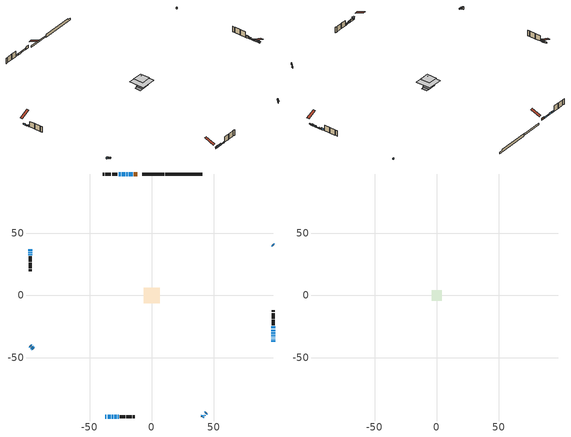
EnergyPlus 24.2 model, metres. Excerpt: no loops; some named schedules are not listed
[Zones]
conditioned space
 floor outside (Floor1 construction): -0.68,-0.68 -0.68,0.68 0.68,0.68 0.68,-0.68 z1.25
 floor adiabatic (Floor3 construction): -3.06,-3.06 -3.06,3.06 3.06,3.06 3.06,-3.06 z1.25
 floor adiabatic (AdiabaticFloorConstruction): -6.39,-6.39 -6.39,6.39 6.39,6.39 6.39,-6.39 z3.69
 floor foundation (Slab1 construction): -4.97,-2.47 -4.97,2.47 4.97,2.47 4.97,-2.47 z-1.34
 floor foundation (Slab2 construction): -3.06,-3.06 -3.06,3.06 3.06,3.06 3.06,-3.06 z-0.58
 wall outside (AdiabaticWallConstruction 1): -11.85,97.97 -14.5,97.97 z1.25:3.28
 wall outside (AdiabaticWallConstruction): -37.48,-97.97 -36.57,-97.97 / -15.42,97.97 -18.47,97.97 / -97.97,37.48 -97.97,35.65 / -19.4,97.97 -20.37,97.97 / -21.3,97.97 -24.04,97.97 / -32.22,-97.97 -31,-97.97 / 41.77,-96.77 41.99,-96.56 / -96.77,-41.77 -96.56,-41.99 / 97.97,-33.8 97.97,-33.18 / 97.97,-32.26 97.97,-31.8 / -27.31,-97.97 -26.74,-97.97 / -95.9,-42.65 -95.7,-42.85 / 42.65,-95.9 42.85,-95.7 / -97.97,33.19 -97.97,32.57 / -24.97,97.97 -26.8,97.97 z1.25:2.47; -35.64,-97.97 -33.15,-97.97 / 97.97,-26.57 97.97,-24.74 z1.25:2.77; -97.97,-40.58 -97.43,-41.12 / 40.58,-97.97 41.12,-97.43 / 97.97,-35.34 97.97,-34.72 z1.25:2.78; 97.97,-37.48 97.97,-36.26 / 97.97,-28.72 97.97,-27.5 / 97.97,40.58 97.54,41.01 / 43.51,-95.04 43.94,-94.61 z1.25:2.17; -30.07,-97.97 -28.24,-97.97 z1.25:2.01; -97.97,34.73 -97.97,34.11 z1.25:1.86; 97.97,-30.87 97.97,-29.65 z1.25:1.71
 wall outside (Wall1 construction): -27.73,97.97 -31.98,97.97 / -25.81,-97.97 -21.56,-97.97 / -97.97,31.65 -97.97,27.4 / 97.97,-23.82 97.97,-19.56 z1.25:6.13
 wall outside (Wall2 construction): -32.91,97.97 -37.33,97.97 / -20.63,-97.97 -16.21,-97.97 / -97.97,26.47 -97.97,22.04 / 97.97,-18.64 97.97,-14.21 z1.25:6.13
 wall outside (Wall3 construction): -38.26,97.97 -39.65,97.97 / -15.28,-97.97 -13.89,-97.97 / -97.97,21.11 -97.97,19.72 / 97.97,-13.28 97.97,-11.89 z1.25:6.13
 wall foundation (FoundationWall1 construction): 10.84,97.97,-1.34 10.84,97.97,1.25 37.61,97.97,1.25 37.61,97.97,0.09 40.58,97.97,0.09 40.58,97.97,-1.34
 wall foundation (FoundationWall2 construction): 9.91,97.97 -7.82,97.97 z-0.58:0.61
 window (WindowConstruction 20): -37.48,-97.97 -36.57,-97.97 z1.25:2.47
 window (WindowConstruction 7): -15.42,97.97 -18.47,97.97 z1.25:2.47
 window (WindowConstruction 8): -35.64,-97.97 -33.15,-97.97 z1.25:2.77
 window (WindowConstruction 9): -97.97,-40.58 -97.43,-41.12 z1.25:2.77
 window (WindowConstruction 10): 40.58,-97.97 41.12,-97.43 z1.25:2.77
 window (WindowConstruction 11): -97.97,37.48 -97.97,35.65 z1.25:2.47
 window (WindowConstruction 12): 97.97,-37.48 97.97,-36.26 z1.25:2.16
 window (WindowConstruction 13): -19.4,97.97 -20.37,97.97 z1.25:2.47
 window (WindowConstruction): 97.97,-35.33 97.97,-34.72 z1.25:2.77
 window (WindowConstruction 14): -21.3,97.97 -24.04,97.97 z1.25:2.47
 window (WindowConstruction 15): -32.22,-97.97 -31,-97.97 z1.25:2.47
 window (WindowConstruction 16): 41.78,-96.77 41.99,-96.56 z1.25:2.47
 window (WindowConstruction 17): -96.77,-41.78 -96.56,-41.99 z1.25:2.47
 window (WindowConstruction 18): -30.07,-97.97 -28.24,-97.97 z1.25:2.01
 window (WindowConstruction 19): -97.97,34.72 -97.97,34.11 z1.25:1.86
 window (WindowConstruction 21): 97.97,-33.8 97.97,-33.19 z1.25:2.47
 window (WindowConstruction 22): 97.97,-32.26 97.97,-31.8 z1.25:2.47
 window (WindowConstruction 23): -27.31,-97.97 -26.74,-97.97 z1.25:2.47
 window (WindowConstruction 1): 97.97,-30.87 97.97,-29.65 z1.25:1.71
 window (WindowConstruction 24): -95.9,-42.65 -95.7,-42.85 z1.25:2.47
 window (WindowConstruction 25): 42.65,-95.9 42.85,-95.7 z1.25:2.47
 window (WindowConstruction 26): -97.97,33.19 -97.97,32.58 z1.25:2.47
 window (WindowConstruction 2): 97.97,-28.72 97.97,-27.5 z1.25:2.16
 window (WindowConstruction 3): 97.97,40.58 97.54,41.01 z1.25:2.16
 window (WindowConstruction 4): 43.51,-95.04 43.94,-94.61 z1.25:2.16
 window (WindowConstruction 5): 97.97,-26.57 97.97,-24.75 z1.25:2.77
 window (WindowConstruction 6): -24.97,97.97 -26.8,97.97 z1.25:2.47
 door (Door): -11.85,97.97 -14.5,97.97 z1.25:3.28
 ceiling adiabatic (AdiabaticFloorConstruction): 6.39,-6.39 6.39,6.39 -6.39,6.39 -6.39,-6.39 z3.69
 roof outside (Roof1 construction): -2.49,2.49 -2.49,-2.49 2.49,-2.49 2.49,2.49 z6.13
attic - vented
 floor to conditioned space (Floor2 construction Reversed): -4.17,-4.17 -4.17,4.17 4.17,4.17 4.17,-4.17 z6.13
 roof outside (Roof2 construction): -10.92,97.97,6.13 -10.92,89.96,9.46 -8.75,89.96,9.46 -8.75,97.97,6.13; -38.41,-97.97,6.13 -38.41,-89.96,9.46 -40.58,-89.96,9.46 -40.58,-97.97,6.13; -97.97,38.41,6.13 -89.96,38.41,9.46 -89.96,40.58,9.46 -97.97,40.58,6.13; 97.97,-38.41,6.13 89.96,-38.41,9.46 89.96,-40.58,9.46 97.97,-40.58,6.13
shading: -35.96,-97.97 -38.09,-97.97 -38.09,-99.19 -35.96,-99.19 z3.08; -33.05,-97.97 -35.74,-97.97 -35.74,-98.58 -33.05,-98.58 z2.87; -97.36,-41.19 -98.04,-40.51 -98.47,-40.94 -97.79,-41.62 z2.87; 41.19,-97.36 40.51,-98.04 40.94,-98.47 41.62,-97.79 z2.87; 97.97,-36.06 97.97,-37.68 98.58,-37.68 98.58,-36.06 z2.37; 97.97,-34.62 97.97,-35.43 98.58,-35.43 98.58,-34.62 z2.87; -30.9,-97.97 -32.32,-97.97 -32.32,-98.58 -30.9,-98.58 z2.57; 42.06,-96.49 41.7,-96.84 42.14,-97.28 42.49,-96.92 z2.57; -96.49,-42.06 -96.84,-41.7 -97.28,-42.14 -96.92,-42.49 z2.57; -28.14,-97.97 -30.17,-97.97 -30.17,-98.58 -28.14,-98.58 z2.11; -97.97,34.01 -97.97,34.82 -98.58,34.82 -98.58,34.01 z1.96; 97.97,-29.55 97.97,-30.97 98.58,-30.97 98.58,-29.55 z1.81; 97.97,-27.4 97.97,-28.82 98.58,-28.82 98.58,-27.4 z2.26; 97.47,41.08 98.04,40.51 98.47,40.94 97.9,41.51 z2.26; 44.01,-94.54 43.44,-95.11 43.87,-95.54 44.44,-94.97 z2.26; 97.97,-24.64 97.97,-26.67 98.58,-26.67 98.58,-24.64 z2.87
[Building]
Building 1: Terrain=Suburbs
[Site:Location]
Vancouver Intl AP_BC: Latitude {deg}=49.19; Longitude {deg}=-123.18; Time Zone {hr}=-8; Elevation {m}=4; Keep Site Location Information=Yes
[Site:GroundTemperature:Shallow]
8.06451, 6.96315, 6.87495, 7.3976, 9.49575, 11.5841, 13.3946, 14.5416, 14.639, 13.7062, 11.9418, 9.91751
[Site:WaterMainsTemperature]
Calculation Method=Schedule; Temperature Schedule=mains temperature schedule
[Material] Roughness=Rough; Thermal Absorptance=0.9
Name | Thickness {m} | Conductivity {W/m-K} | Density {kg/m3} | Specific Heat {J/kg-K} | Solar Absorptance | Visible Absorptance
asphalt or fiberglass shingles | 0.00635 | 0.162714 | 1121.4 | 1465.45 | 0.4 | 0.4
ceiling loosefill ins | 0.169333 | 0.0480833 | 16.02 | 1046.75 | 0.7 | 0.7
ceiling stud and cavity | 0.1397 | 0.566682 | 65.682 | 1177.47 | 0.7 | 0.7
concrete 4.0 in. | 0.1016 | 1.803125 | 2242.8 | 837.4 | 0.7 | 0.7
concrete 8.0 in. | 0.2032 | 1.803125 | 2242.8 | 837.4 | 0.7 | 0.7
door material | 0.04445 | 0.0639163 | 512.64 | 1214.23 | 0.7 | 0.7
exterior vertical ins | 0.0460229 | 0.029427 | 32.04 | 1214.23 | 0.7 | 0.7
exterior vertical ins 1 | 0.0802632 | 0.029427 | 32.04 | 1214.23 | 0.7 | 0.7
floor covering | 0.0127 | 0.0433444 | 54.468 | 1339.84 | 0.6 | 0.6
floor covering 1 | 0.0127 | 9.015625 | 54.468 | 1339.84 | 0.6 | 0.6
floor rigid ins; roof rigid ins | 0.103632 | 0.029427 | 32.04 | 1214.23 | 0.7 | 0.7
floor rigid ins 1; wall rigid ins 1 | 0.512978 | 0.029427 | 32.04 | 1214.23 | 0.7 | 0.7
floor stud and cavity | 0.1397 | 0.171282 | 92.3553 | 1139.71 | 0.7 | 0.7
floor stud and cavity 1 | 0.0889 | 0.307476 | 50.32683 | 1063.81 | 0.7 | 0.7
floor stud and cavity 2 | 0.1397 | 1.75129 | 37.0049 | 1207.88 | 0.7 | 0.7
furniture material conditioned space 1 | 0.1524 | 0.115458 | 640.8 | 1214.23 | 0.6 | 0.6
gypsum board | 0.0127 | 0.160291 | 801 | 837.4 | 0.6 | 0.6
gypsum board 1 | 0.0127 | 0.160291 | 801 | 837.4 | 0.7 | 0.7
osb sheathing 0.5 in. | 0.0127 | 0.115458 | 512.64 | 1214.23 | 0.7 | 0.7
osb sheathing 0.75 in. | 0.01905 | 0.115458 | 512.64 | 1214.23 | 0.7 | 0.7
roof stud and cavity | 0.2032 | 0.432311 | 78.34581 | 1123.46 | 0.7 | 0.7
wall rigid ins | 0.051816 | 0.029427 | 32.04 | 1214.23 | 0.7 | 0.7
wall stud and cavity | 0.1397 | 0.0904657 | 139.0536 | 1170.24 | 0.7 | 0.7
wall stud and cavity 1 | 0.1397 | 0.0903627 | 139.0536 | 1170.24 | 0.7 | 0.7
wall stud and cavity 2 | 0.1397 | 0.319716 | 139.0536 | 1170.24 | 0.7 | 0.7
wall stud and cavity 3 | 0.0889 | 0.380278 | 52.3479 | 1209.89 | 0.7 | 0.7
wall stud and cavity 4 | 0.0889 | 0.391764 | 83.0341 | 1211.67 | 0.7 | 0.7
wood siding | 0.0254 | 0.102417 | 544.68 | 1172.36 | 0.4 | 0.4
wood siding 1; wood siding 2 | 0.0254 | 0.102417 | 544.68 | 1172.36 | 0.7 | 0.7
[WindowMaterial:SimpleGlazingSystem]
Name | U-Factor {W/m2-K} | Solar Heat Gain Coefficient
WindowMaterial | 1.351364 | 0.35
WindowMaterial 1 | 4.35673 | 0.64
WindowMaterial 10 | 4.18071 | 0.66
WindowMaterial 11 | 3.389766 | 0.72
WindowMaterial 12 | 3.667988 | 0.7
WindowMaterial 13 | 4.90693 | 0.6
WindowMaterial 14 | 3.78495 | 0.69
WindowMaterial 15 | 4.460069 | 0.64
WindowMaterial 16 | 2.93609 | 0.65
WindowMaterial 17 | 4.284051 | 0.65
WindowMaterial 18 | 4.57022 | 0.63
WindowMaterial 2 | 3.80653 | 0.69
WindowMaterial 3 | 4.20853 | 0.66
WindowMaterial 4 | 3.7259 | 0.69
WindowMaterial 5 | 3.53115 | 0.71
WindowMaterial 6 | 3.361376 | 0.72
WindowMaterial 7 | 3.372732 | 0.72
WindowMaterial 8 | 3.83719 | 0.68
WindowMaterial 9 | 4.08135 | 0.67
[Construction]
AdiabaticFloorConstruction: floor stud and cavity 2, floor rigid ins 1, osb sheathing 0.75 in., floor covering
AdiabaticWallConstruction: wood siding 1, wall rigid ins 1, wall stud and cavity 3, gypsum board
AdiabaticWallConstruction 1: wood siding 2, wall rigid ins 1, wall stud and cavity 3, gypsum board
Door: door material
Floor1 construction: floor stud and cavity, floor rigid ins, osb sheathing 0.75 in., floor covering
Floor2 construction Reversed: gypsum board, ceiling stud and cavity, ceiling loosefill ins
Floor3 construction: floor stud and cavity 1, floor covering 1
FoundationWall1 construction; FoundationWall2 construction: concrete 8.0 in., gypsum board 1
furniture construction conditioned space 1: furniture material conditioned space 1
PartitionWallConstruction: gypsum board, wall stud and cavity 4, gypsum board
Roof1 construction: asphalt or fiberglass shingles, roof rigid ins, osb sheathing 0.75 in., roof stud and cavity, gypsum board
Roof2 construction: asphalt or fiberglass shingles
Slab1 construction; Slab2 construction: concrete 4.0 in.
Wall1 construction: wood siding, osb sheathing 0.5 in., wall stud and cavity, gypsum board
Wall2 construction: wood siding, osb sheathing 0.5 in., wall stud and cavity 1, gypsum board
Wall3 construction: wood siding, wall rigid ins, osb sheathing 0.5 in., wall stud and cavity 2, gypsum board
WindowConstruction: WindowMaterial
WindowConstruction 1; WindowConstruction 22: WindowMaterial 1
WindowConstruction 10; WindowConstruction 9: WindowMaterial 8
WindowConstruction 11; WindowConstruction 21; WindowConstruction 26: WindowMaterial 9
WindowConstruction 12; WindowConstruction 3; WindowConstruction 4: WindowMaterial 3
WindowConstruction 13: WindowMaterial 10
WindowConstruction 14: WindowMaterial 11
WindowConstruction 15: WindowMaterial 12
WindowConstruction 16; WindowConstruction 17: WindowMaterial 13
WindowConstruction 18: WindowMaterial 14
WindowConstruction 19: WindowMaterial 15
WindowConstruction 2: WindowMaterial 2
WindowConstruction 20: WindowMaterial 16
WindowConstruction 23: WindowMaterial 17
WindowConstruction 24; WindowConstruction 25: WindowMaterial 18
WindowConstruction 5: WindowMaterial 4
WindowConstruction 6: WindowMaterial 5
WindowConstruction 7: WindowMaterial 6
WindowConstruction 8: WindowMaterial 7
[Zone] Multiplier=1; Part of Total Floor Area=Yes
Name | Volume {m3}
attic - vented | 37.1329
conditioned space | 648.2
[Space]
Name | Zone | Volume {m3}
attic - vented 1 | attic - vented | 37.1329
conditioned space 1 | conditioned space | 648.2
[ZoneInfiltration:EffectiveLeakageArea]
infil attic - vented 1: Zone or Space=attic - vented 1; Schedule=Always On Discrete; Effective Air Leakage Area {cm2}=2875.45; Stack Coefficient=0.000232056; Wind Coefficient=1.02924e-05
[ZoneMixing]
whole house fan mix: Zone or Space=attic - vented; Schedule=Always On Continuous; Design Flow Rate Calculation Method=Flow/Zone; Design Flow Rate {m3/s}=0; Source Zone or Space=conditioned space
[SurfaceProperty:ExposedFoundationPerimeter] Exposed Perimeter Calculation Method=TotalExposedPerimeter
Name | Total Exposed Perimeter {m}
Slab1 | 29.742
Slab2 | 17.73
[InternalMass] Zone or ZoneList=conditioned space; Space or SpaceList=conditioned space 1
Name | Construction | Surface Area {m2}
furniture mass conditioned space 1 | furniture construction conditioned space 1 | 115.564
partition wall mass | PartitionWallConstruction | 251.56
[Lights]
interior lighting: Zone or ZoneList or Space or SpaceList=conditioned space 1; Schedule=interior lighting schedule; Design Level Calculation Method=LightingLevel; Lighting Level {W}=343.2; Return Air Fraction=0; Fraction Radiant=0.6; Fraction Visible=0.2; Fraction Replaceable=1
[People]
occupants: Zone or ZoneList or Space or SpaceList=conditioned space 1; Number of People Schedule=occupants schedule; Number of People Calculation Method=People; Number of People=3; Fraction Radiant=0.314171; Sensible Heat Fraction=0.56303; Activity Level Schedule=occupants activity schedule; Carbon Dioxide Generation Rate {m3/s-W}=0; Enable ASHRAE 55 Comfort Warnings=No; Mean Radiant Temperature Calculation Type=EnclosureAveraged
[ElectricEquipment] Zone or ZoneList or Space or SpaceList=conditioned space 1; Design Level Calculation Method=EquipmentLevel
Name | Schedule | Design Level {W} | Fraction Latent | Fraction Radiant | Fraction Lost
clothes dryer | clothes dryer schedule | 140.772 | 0.015 | 0.081 | 0.85
clothes washer | clothes washer schedule | 32.1985 | 0.03 | 0.162 | 0.7
cooking range | cooking range schedule | 215.147 | 0.08 | 0.432 | 0.2
dishwasher | dishwasher schedule | 66.8632 | 0.3 | 0.18 | 0.4
fridge | fridge schedule | 72.9452 | 0 | 0.6 | 0
mech vent bath fan 0 | mech vent bath fan 0 schedule | 25.1 | 0 | 0 | 1
mech vent bath fan 1 | mech vent bath fan 1 schedule | 25.1 | 0 | 0 | 1
mech vent house fan | mech vent house fan schedule | 0 | 0 | 0 | 1
mech vent house fan cfis | mech vent house fan cfis schedule | 0 | 0 | 0 | 0
mech vent range fan 0 | mech vent range fan 0 schedule | 57 | 0 | 0 | 1
misc plug loads | misc plug loads schedule | 494.7 | 0.045 | 0.513 | 0.1
whole house fan | Always On Discrete | 0 | 0 | 0 | 1
[OtherEquipment] Zone or ZoneList or Space or SpaceList=conditioned space 1; Design Level Calculation Method=EquipmentLevel
Name | Fuel Type | Schedule | Design Level {W} | Fraction Latent | Fraction Radiant | Fraction Lost
clothes dryer 1 | Electricity | clothes dryer schedule | 0 | 0.015 | 0.081 | 0.85
cooking range 1 | Electricity | cooking range schedule | 0 | 0.08 | 0.432 | 0.2
general water use latent | None | general water use schedule | 62.594 | 1 | 0 | 0
general water use sensible | None | general water use schedule | -61.6891 | 0 | 0.6 | 0
mech vent house fan latent load | None | Always On Discrete | 0 | 1 | 0 | 0
mech vent house fan sensible load | None | Always On Discrete | 0 | 0 | 0 | 0
water heater energy adjustment1 | NaturalGas | Always On Discrete | 0.01 | 0 | 0 | 1
[ZoneInfiltration:DesignFlowRate] Zone or ZoneList or Space or SpaceList=conditioned space 1; Schedule=Always On Discrete; Design Flow Rate Calculation Method=Flow/Zone; Design Flow Rate {m3/s}=0
infil flow; natural vent flow; whole house fan flow
[Foundation:Kiva] Initial Indoor Air Temperature {C}=18; Wall Depth Below Slab {m}=0.2032; Custom Block X Position 1 {m}=0.2159; Custom Block Z Position 1 {m}=0
Name | Wall Height Above Grade {m} | Custom Block Material Name 1 | Custom Block Depth 1 {m}
Foundation Kiva 1 | 1.25002 | exterior vertical ins | 2.59001
Foundation Kiva 2 | 0.609996 | exterior vertical ins 1 | 1.19
[Foundation:Kiva:Settings]
Soil Conductivity {W/m-K}=0.849921; Soil Density {kg/m3}=1842.3; Soil Specific Heat {J/kg-K}=418.7; Ground Solar Absorptivity=0.9; Ground Thermal Absorptivity=0.9; Ground Surface Roughness {m}=0.03; Far-Field Width {m}=40; Deep-Ground Boundary Condition=ZeroFlux; Deep-Ground Depth {m}=40; Minimum Cell Dimension {m}=0.2; Maximum Cell Growth Coefficient=3; Simulation Timestep=Timestep
[Exterior:Lights]
exterior lighting: Schedule=exterior lighting schedule; Design Level {W}=75.6
[Schedule:Constant]
Name | Hourly Value
Always On Continuous; mech vent house fan schedule; mech vent house fan cfis schedule; Always On Discrete | 1
occupants activity schedule | 117.228
fridge schedule | 0
[Schedule:Week:Daily]
interior lighting schedule Week Rule - Jan1-Jan27: interior lighting schedule day, interior lighting schedule day, interior lighting schedule day, interior lighting schedule day, interior lighting schedule day, interior lighting schedule day, interior lighting schedule day, interior lighting schedule default day, interior lighting schedule default day, interior lighting schedule default day, interior lighting schedule default day, interior lighting schedule default day
interior lighting schedule Week Rule - Jan28-Feb3: interior lighting schedule day, interior lighting schedule day, interior lighting schedule day, interior lighting schedule day, interior lighting schedule day 1, interior lighting schedule day 1, interior lighting schedule day 1, interior lighting schedule default day, interior lighting schedule default day, interior lighting schedule default day, interior lighting schedule default day, interior lighting schedule default day
interior lighting schedule Week Rule - Feb4-Feb24: interior lighting schedule day 1, interior lighting schedule day 1, interior lighting schedule day 1, interior lighting schedule day 1, interior lighting schedule day 1, interior lighting schedule day 1, interior lighting schedule day 1, interior lighting schedule default day, interior lighting schedule default day, interior lighting schedule default day, interior lighting schedule default day, interior lighting schedule default day
interior lighting schedule Week Rule - Feb25-Mar3: interior lighting schedule day 1, interior lighting schedule day 1, interior lighting schedule day 1, interior lighting schedule day 1, interior lighting schedule day 2, interior lighting schedule day 2, interior lighting schedule day 2, interior lighting schedule default day, interior lighting schedule default day, interior lighting schedule default day, interior lighting schedule default day, interior lighting schedule default day
interior lighting schedule Week Rule - Mar4-Mar31: interior lighting schedule day 2, interior lighting schedule day 2, interior lighting schedule day 2, interior lighting schedule day 2, interior lighting schedule day 2, interior lighting schedule day 2, interior lighting schedule day 2, interior lighting schedule default day, interior lighting schedule default day, interior lighting schedule default day, interior lighting schedule default day, interior lighting schedule default day
interior lighting schedule Week Rule - Apr1-Apr28: interior lighting schedule day 3, interior lighting schedule day 3, interior lighting schedule day 3, interior lighting schedule day 3, interior lighting schedule day 3, interior lighting schedule day 3, interior lighting schedule day 3, interior lighting schedule default day, interior lighting schedule default day, interior lighting schedule default day, interior lighting schedule default day, interior lighting schedule default day
interior lighting schedule Week Rule - Apr29-May5: interior lighting schedule day 3, interior lighting schedule day 3, interior lighting schedule day 4, interior lighting schedule day 4, interior lighting schedule day 4, interior lighting schedule day 4, interior lighting schedule day 4, interior lighting schedule default day, interior lighting schedule default day, interior lighting schedule default day, interior lighting schedule default day, interior lighting schedule default day
interior lighting schedule Week Rule - May6-May26: interior lighting schedule day 4, interior lighting schedule day 4, interior lighting schedule day 4, interior lighting schedule day 4, interior lighting schedule day 4, interior lighting schedule day 4, interior lighting schedule day 4, interior lighting schedule default day, interior lighting schedule default day, interior lighting schedule default day, interior lighting schedule default day, interior lighting schedule default day
interior lighting schedule Week Rule - May27-Jun2: interior lighting schedule day 4, interior lighting schedule day 4, interior lighting schedule day 4, interior lighting schedule day 4, interior lighting schedule day 4, interior lighting schedule day 5, interior lighting schedule day 5, interior lighting schedule default day, interior lighting schedule default day, interior lighting schedule default day, interior lighting schedule default day, interior lighting schedule default day
interior lighting schedule Week Rule - Jun3-Jun30: interior lighting schedule day 5, interior lighting schedule day 5, interior lighting schedule day 5, interior lighting schedule day 5, interior lighting schedule day 5, interior lighting schedule day 5, interior lighting schedule day 5, interior lighting schedule default day, interior lighting schedule default day, interior lighting schedule default day, interior lighting schedule default day, interior lighting schedule default day
interior lighting schedule Week Rule - Jul1-Jul28: interior lighting schedule day 6, interior lighting schedule day 6, interior lighting schedule day 6, interior lighting schedule day 6, interior lighting schedule day 6, interior lighting schedule day 6, interior lighting schedule day 6, interior lighting schedule default day, interior lighting schedule default day, interior lighting schedule default day, interior lighting schedule default day, interior lighting schedule default day
interior lighting schedule Week Rule - Jul29-Aug4: interior lighting schedule day 6, interior lighting schedule day 6, interior lighting schedule day 6, interior lighting schedule day 7, interior lighting schedule day 7, interior lighting schedule day 7, interior lighting schedule day 7, interior lighting schedule default day, interior lighting schedule default day, interior lighting schedule default day, interior lighting schedule default day, interior lighting schedule default day
interior lighting schedule Week Rule - Aug5-Aug25: interior lighting schedule day 7, interior lighting schedule day 7, interior lighting schedule day 7, interior lighting schedule day 7, interior lighting schedule day 7, interior lighting schedule day 7, interior lighting schedule day 7, interior lighting schedule default day, interior lighting schedule default day, interior lighting schedule default day, interior lighting schedule default day, interior lighting schedule default day
interior lighting schedule Week Rule - Aug26-Sep1: interior lighting schedule day 7, interior lighting schedule day 7, interior lighting schedule day 7, interior lighting schedule day 7, interior lighting schedule day 7, interior lighting schedule day 7, interior lighting schedule day 8, interior lighting schedule default day, interior lighting schedule default day, interior lighting schedule default day, interior lighting schedule default day, interior lighting schedule default day
interior lighting schedule Week Rule - Sep2-Sep29: interior lighting schedule day 8, interior lighting schedule day 8, interior lighting schedule day 8, interior lighting schedule day 8, interior lighting schedule day 8, interior lighting schedule day 8, interior lighting schedule day 8, interior lighting schedule default day, interior lighting schedule default day, interior lighting schedule default day, interior lighting schedule default day, interior lighting schedule default day
interior lighting schedule Week Rule - Sep30-Oct6: interior lighting schedule day 8, interior lighting schedule day 9, interior lighting schedule day 9, interior lighting schedule day 9, interior lighting schedule day 9, interior lighting schedule day 9, interior lighting schedule day 9, interior lighting schedule default day, interior lighting schedule default day, interior lighting schedule default day, interior lighting schedule default day, interior lighting schedule default day
interior lighting schedule Week Rule - Oct7-Oct27: interior lighting schedule day 9, interior lighting schedule day 9, interior lighting schedule day 9, interior lighting schedule day 9, interior lighting schedule day 9, interior lighting schedule day 9, interior lighting schedule day 9, interior lighting schedule default day, interior lighting schedule default day, interior lighting schedule default day, interior lighting schedule default day, interior lighting schedule default day
interior lighting schedule Week Rule - Oct28-Nov3: interior lighting schedule day 9, interior lighting schedule day 9, interior lighting schedule day 9, interior lighting schedule day 9, interior lighting schedule day 10, interior lighting schedule day 10, interior lighting schedule day 10, interior lighting schedule default day, interior lighting schedule default day, interior lighting schedule default day, interior lighting schedule default day, interior lighting schedule default day
interior lighting schedule Week Rule - Nov4-Nov24: interior lighting schedule day 10, interior lighting schedule day 10, interior lighting schedule day 10, interior lighting schedule day 10, interior lighting schedule day 10, interior lighting schedule day 10, interior lighting schedule day 10, interior lighting schedule default day, interior lighting schedule default day, interior lighting schedule default day, interior lighting schedule default day, interior lighting schedule default day
interior lighting schedule Week Rule - Nov25-Dec1: interior lighting schedule day 10, interior lighting schedule day 10, interior lighting schedule day 10, interior lighting schedule day 10, interior lighting schedule day 10, interior lighting schedule day 10, interior lighting schedule day 11, interior lighting schedule default day, interior lighting schedule default day, interior lighting schedule default day, interior lighting schedule default day, interior lighting schedule default day
interior lighting schedule Week Rule - Dec2-Dec31: interior lighting schedule day 11, interior lighting schedule day 11, interior lighting schedule day 11, interior lighting schedule day 11, interior lighting schedule day 11, interior lighting schedule day 11, interior lighting schedule day 11, interior lighting schedule default day, interior lighting schedule default day, interior lighting schedule default day, interior lighting schedule default day, interior lighting schedule default day
occupants schedule Week Rule - Jan1-Dec31: occupants schedule day, occupants schedule day, occupants schedule day, occupants schedule day, occupants schedule day, occupants schedule day, occupants schedule day, occupants schedule default day, occupants schedule default day, occupants schedule default day, occupants schedule default day, occupants schedule default day
clothes dryer schedule Week Rule - Jan1-Dec31: clothes dryer schedule day, clothes dryer schedule day, clothes dryer schedule day, clothes dryer schedule day, clothes dryer schedule day, clothes dryer schedule day, clothes dryer schedule day, clothes dryer schedule default day, clothes dryer schedule default day, clothes dryer schedule default day, clothes dryer schedule default day, clothes dryer schedule default day
clothes washer schedule Week Rule - Jan1-Dec31: clothes washer schedule day, clothes washer schedule day, clothes washer schedule day, clothes washer schedule day, clothes washer schedule day, clothes washer schedule day, clothes washer schedule day, clothes washer schedule default day, clothes washer schedule default day, clothes washer schedule default day, clothes washer schedule default day, clothes washer schedule default day
cooking range schedule Week Rule - Jan1-Dec31: cooking range schedule day, cooking range schedule day, cooking range schedule day, cooking range schedule day, cooking range schedule day, cooking range schedule day, cooking range schedule day, cooking range schedule default day, cooking range schedule default day, cooking range schedule default day, cooking range schedule default day, cooking range schedule default day
dishwasher schedule Week Rule - Jan1-Dec31: dishwasher schedule day, dishwasher schedule day, dishwasher schedule day, dishwasher schedule day, dishwasher schedule day, dishwasher schedule day, dishwasher schedule day, dishwasher schedule default day, dishwasher schedule default day, dishwasher schedule default day, dishwasher schedule default day, dishwasher schedule default day
mech vent bath fan 0 schedule Week Rule - Jan1-Dec31: mech vent bath fan 0 schedule day, mech vent bath fan 0 schedule day, mech vent bath fan 0 schedule day, mech vent bath fan 0 schedule day, mech vent bath fan 0 schedule day, mech vent bath fan 0 schedule day, mech vent bath fan 0 schedule day, mech vent bath fan 0 schedule default day, mech vent bath fan 0 schedule default day, mech vent bath fan 0 schedule default day, mech vent bath fan 0 schedule default day, mech vent bath fan 0 schedule default day
mech vent bath fan 1 schedule Week Rule - Jan1-Dec31: mech vent bath fan 1 schedule day, mech vent bath fan 1 schedule day, mech vent bath fan 1 schedule day, mech vent bath fan 1 schedule day, mech vent bath fan 1 schedule day, mech vent bath fan 1 schedule day, mech vent bath fan 1 schedule day, mech vent bath fan 1 schedule default day, mech vent bath fan 1 schedule default day, mech vent bath fan 1 schedule default day, mech vent bath fan 1 schedule default day, mech vent bath fan 1 schedule default day
mech vent range fan 0 schedule Week Rule - Jan1-Dec31: mech vent range fan 0 schedule day, mech vent range fan 0 schedule day, mech vent range fan 0 schedule day, mech vent range fan 0 schedule day, mech vent range fan 0 schedule day, mech vent range fan 0 schedule day, mech vent range fan 0 schedule day, mech vent range fan 0 schedule default day, mech vent range fan 0 schedule default day, mech vent range fan 0 schedule default day, mech vent range fan 0 schedule default day, mech vent range fan 0 schedule default day
misc plug loads schedule Week Rule - Jan1-Dec31: misc plug loads schedule day, misc plug loads schedule day, misc plug loads schedule day, misc plug loads schedule day, misc plug loads schedule day, misc plug loads schedule day, misc plug loads schedule day, misc plug loads schedule default day, misc plug loads schedule default day, misc plug loads schedule default day, misc plug loads schedule default day, misc plug loads schedule default day
general water use schedule Week Rule - Jan1-Dec31: general water use schedule day, general water use schedule day, general water use schedule day, general water use schedule day, general water use schedule day, general water use schedule day, general water use schedule day, general water use schedule default day, general water use schedule default day, general water use schedule default day, general water use schedule default day, general water use schedule default day
exterior lighting schedule Week Rule - Jan1-Jan27: exterior lighting schedule day, exterior lighting schedule day, exterior lighting schedule day, exterior lighting schedule day, exterior lighting schedule day, exterior lighting schedule day, exterior lighting schedule day, exterior lighting schedule default day, exterior lighting schedule default day, exterior lighting schedule default day, exterior lighting schedule default day, exterior lighting schedule default day
exterior lighting schedule Week Rule - Jan28-Feb3: exterior lighting schedule day, exterior lighting schedule day, exterior lighting schedule day, exterior lighting schedule day, exterior lighting schedule day 1, exterior lighting schedule day 1, exterior lighting schedule day 1, exterior lighting schedule default day, exterior lighting schedule default day, exterior lighting schedule default day, exterior lighting schedule default day, exterior lighting schedule default day
exterior lighting schedule Week Rule - Feb4-Feb24: exterior lighting schedule day 1, exterior lighting schedule day 1, exterior lighting schedule day 1, exterior lighting schedule day 1, exterior lighting schedule day 1, exterior lighting schedule day 1, exterior lighting schedule day 1, exterior lighting schedule default day, exterior lighting schedule default day, exterior lighting schedule default day, exterior lighting schedule default day, exterior lighting schedule default day
exterior lighting schedule Week Rule - Feb25-Mar3: exterior lighting schedule day 1, exterior lighting schedule day 1, exterior lighting schedule day 1, exterior lighting schedule day 1, exterior lighting schedule day 2, exterior lighting schedule day 2, exterior lighting schedule day 2, exterior lighting schedule default day, exterior lighting schedule default day, exterior lighting schedule default day, exterior lighting schedule default day, exterior lighting schedule default day
exterior lighting schedule Week Rule - Mar4-Mar31: exterior lighting schedule day 2, exterior lighting schedule day 2, exterior lighting schedule day 2, exterior lighting schedule day 2, exterior lighting schedule day 2, exterior lighting schedule day 2, exterior lighting schedule day 2, exterior lighting schedule default day, exterior lighting schedule default day, exterior lighting schedule default day, exterior lighting schedule default day, exterior lighting schedule default day
exterior lighting schedule Week Rule - Apr1-Apr28: exterior lighting schedule day 3, exterior lighting schedule day 3, exterior lighting schedule day 3, exterior lighting schedule day 3, exterior lighting schedule day 3, exterior lighting schedule day 3, exterior lighting schedule day 3, exterior lighting schedule default day, exterior lighting schedule default day, exterior lighting schedule default day, exterior lighting schedule default day, exterior lighting schedule default day
[Schedule:Year]
interior lighting schedule: interior lighting schedule Week Rule - Jan1-Jan27, 1, 1, 1, 27, interior lighting schedule Week Rule - Jan28-Feb3, 1, 28, 2, 3, interior lighting schedule Week Rule - Feb4-Feb24, 2, 4, 2, 24, interior lighting schedule Week Rule - Feb25-Mar3, 2, 25, 3, 3, interior lighting schedule Week Rule - Mar4-Mar31, 3, 4, 3, 31, interior lighting schedule Week Rule - Apr1-Apr28, 4, 1, 4, 28, interior lighting schedule Week Rule - Apr29-May5, 4, 29, 5, 5, interior lighting schedule Week Rule - May6-May26, 5, 6, 5, 26, interior lighting schedule Week Rule - May27-Jun2, 5, 27, 6, 2, interior lighting schedule Week Rule - Jun3-Jun30, 6, 3, 6, 30, interior lighting schedule Week Rule - Jul1-Jul28, 7, 1, 7, 28, interior lighting schedule Week Rule - Jul29-Aug4, 7, 29, 8, 4, interior lighting schedule Week Rule - Aug5-Aug25, 8, 5, 8, 25, interior lighting schedule Week Rule - Aug26-Sep1, 8, 26, 9, 1, interior lighting schedule Week Rule - Sep2-Sep29, 9, 2, 9, 29, interior lighting schedule Week Rule - Sep30-Oct6, 9, 30, 10, 6, interior lighting schedule Week Rule - Oct7-Oct27, 10, 7, 10, 27, interior lighting schedule Week Rule - Oct28-Nov3, 10, 28, 11, 3, interior lighting schedule Week Rule - Nov4-Nov24, 11, 4, 11, 24, interior lighting schedule Week Rule - Nov25-Dec1, 11, 25, 12, 1, interior lighting schedule Week Rule - Dec2-Dec31, 12, 2, 12, 31
occupants schedule: occupants schedule Week Rule - Jan1-Dec31, 1, 1, 12, 31
clothes dryer schedule: clothes dryer schedule Week Rule - Jan1-Dec31, 1, 1, 12, 31
clothes washer schedule: clothes washer schedule Week Rule - Jan1-Dec31, 1, 1, 12, 31
cooking range schedule: cooking range schedule Week Rule - Jan1-Dec31, 1, 1, 12, 31
dishwasher schedule: dishwasher schedule Week Rule - Jan1-Dec31, 1, 1, 12, 31
mech vent bath fan 0 schedule: mech vent bath fan 0 schedule Week Rule - Jan1-Dec31, 1, 1, 12, 31
mech vent bath fan 1 schedule: mech vent bath fan 1 schedule Week Rule - Jan1-Dec31, 1, 1, 12, 31
mech vent range fan 0 schedule: mech vent range fan 0 schedule Week Rule - Jan1-Dec31, 1, 1, 12, 31
misc plug loads schedule: misc plug loads schedule Week Rule - Jan1-Dec31, 1, 1, 12, 31
general water use schedule: general water use schedule Week Rule - Jan1-Dec31, 1, 1, 12, 31
exterior lighting schedule: exterior lighting schedule Week Rule - Jan1-Jan27, 1, 1, 1, 27, exterior lighting schedule Week Rule - Jan28-Feb3, 1, 28, 2, 3, exterior lighting schedule Week Rule - Feb4-Feb24, 2, 4, 2, 24, exterior lighting schedule Week Rule - Feb25-Mar3, 2, 25, 3, 3, exterior lighting schedule Week Rule - Mar4-Mar31, 3, 4, 3, 31, exterior lighting schedule Week Rule - Apr1-Apr28, 4, 1, 4, 28, exterior lighting schedule Week Rule - Apr29-May5, 4, 29, 5, 5, exterior lighting schedule Week Rule - May6-May26, 5, 6, 5, 26, exterior lighting schedule Week Rule - May27-Jun2, 5, 27, 6, 2, exterior lighting schedule Week Rule - Jun3-Jun30, 6, 3, 6, 30, exterior lighting schedule Week Rule - Jul1-Jul28, 7, 1, 7, 28, exterior lighting schedule Week Rule - Jul29-Aug4, 7, 29, 8, 4, exterior lighting schedule Week Rule - Aug5-Aug25, 8, 5, 8, 25, exterior lighting schedule Week Rule - Aug26-Sep1, 8, 26, 9, 1, exterior lighting schedule Week Rule - Sep2-Sep29, 9, 2, 9, 29, exterior lighting schedule Week Rule - Sep30-Oct6, 9, 30, 10, 6, exterior lighting schedule Week Rule - Oct7-Oct27, 10, 7, 10, 27, exterior lighting schedule Week Rule - Oct28-Nov3, 10, 28, 11, 3, exterior lighting schedule Week Rule - Nov4-Nov24, 11, 4, 11, 24, exterior lighting schedule Week Rule - Nov25-Dec1, 11, 25, 12, 1, exterior lighting schedule Week Rule - Dec2-Dec31, 12, 2, 12, 31
[Schedule:Compact]
mains temperature schedule: Through: 01/01, For: AllDays, Until: 24:00, 11.375, Through: 01/02, For: AllDays, Until: 24:00, 11.3367, Through: 01/03, For: AllDays, Until: 24:00, 11.2994, Through: 01/04, For: AllDays, Until: 24:00, 11.2628, Through: 01/05, For: AllDays, Until: 24:00, 11.2267, Through: 01/06, For: AllDays, Until: 24:00, 11.1917, Through: 01/07, For: AllDays, Until: 24:00, 11.1578, Through: 01/08, For: AllDays, Until: 24:00, 11.1244, Through: 01/09, For: AllDays, Until: 24:00, 11.0917, Through: 01/10, For: AllDays, Until: 24:00, 11.06, Through: 01/11, For: AllDays, Until: 24:00, 11.0289, Through: 01/12, For: AllDays, Until: 24:00, 10.9989, Through: 01/13, For: AllDays, Until: 24:00, 10.97, Through: 01/14, For: AllDays, Until: 24:00, 10.9417, Through: 01/15, For: AllDays, Until: 24:00, 10.9139, Through: 01/16, For: AllDays, Until: 24:00, 10.8878, Through: 01/17, For: AllDays, Until: 24:00, 10.8622, Through: 01/18, For: AllDays, Until: 24:00, 10.8372, Through: 01/19, For: AllDays, Until: 24:00, 10.8133, Through: 01/20, For: AllDays, Until: 24:00, 10.7906, Through: 01/21, For: AllDays, Until: 24:00, 10.7683, Through: 01/22, For: AllDays, Until: 24:00, 10.7478, Through: 01/23, For: AllDays, Until: 24:00, 10.7272, Through: 01/24, For: AllDays, Until: 24:00, 10.7083, Through: 01/25, For: AllDays, Until: 24:00, 10.69, Through: 01/26, For: AllDays, Until: 24:00, 10.6728, Through: 01/27, For: AllDays, Until: 24:00, 10.6567, Through: 01/28, For: AllDays, Until: 24:00, 10.6411, Through: 01/29, For: AllDays, Until: 24:00, 10.6267, Through: 01/30, For: AllDays, Until: 24:00, 10.6133, Through: 01/31, For: AllDays, Until: 24:00, 10.6011, Through: 02/01, For: AllDays, Until: 24:00, 10.59, Through: 02/02, For: AllDays, Until: 24:00, 10.5794, Through: 02/03, For: AllDays, Until: 24:00, 10.57, Through: 02/04, For: AllDays, Until: 24:00, 10.5617, Through: 02/05, For: AllDays, Until: 24:00, 10.5539, Through: 02/06, For: AllDays, Until: 24:00, 10.5478, Through: 02/07, For: AllDays, Until: 24:00, 10.5422, Through: 02/08, For: AllDays, Until: 24:00, 10.5378, Through: 02/09, For: AllDays, Until: 24:00, 10.5339, Through: 02/10, For: AllDays, Until: 24:00, 10.5317, Through: 02/11, For: AllDays, Until: 24:00, 10.53, Through: 02/12, For: AllDays, Until: 24:00, 10.53, Through: 02/13, For: AllDays, Until: 24:00, 10.5306, Through: 02/14, For: AllDays, Until: 24:00, 10.5317, Through: 02/15, For: AllDays, Until: 24:00, 10.5344, Through: 02/16, For: AllDays, Until: 24:00, 10.5378, Through: 02/17, For: AllDays, Until: 24:00, 10.5428, Through: 02/18, For: AllDays, Until: 24:00, 10.5483, Through: 02/19, For: AllDays, Until: 24:00, 10.5544, Through: 02/20, For: AllDays, Until: 24:00, 10.5622, Through: 02/21, For: AllDays, Until: 24:00, 10.5706, Through: 02/22, For: AllDays, Until: 24:00, 10.5806, Through: 02/23, For: AllDays, Until: 24:00, 10.5911, Through: 02/24, For: AllDays, Until: 24:00, 10.6022, Through: 02/25, For: AllDays, Until: 24:00, 10.615, Through: 02/26, For: AllDays, Until: 24:00, 10.6283, Through: 02/27, For: AllDays, Until: 24:00, 10.6428, Through: 02/28, For: AllDays, Until: 24:00, 10.6583, Through: 03/01, For: AllDays, Until: 24:00, 10.6744, Through: 03/02, For: AllDays, Until: 24:00, 10.6917, Through: 03/03, For: AllDays, Until: 24:00, 10.71, Through: 03/04, For: AllDays, Until: 24:00, 10.7294, Through: 03/05, For: AllDays, Until: 24:00, 10.7494, Through: 03/06, For: AllDays, Until: 24:00, 10.7706, Through: 03/07, For: AllDays, Until: 24:00, 10.7928, Through: 03/08, For: AllDays, Until: 24:00, 10.8161, Through: 03/09, For: AllDays, Until: 24:00, 10.84, Through: 03/10, For: AllDays, Until: 24:00, 10.8644, Through: 03/11, For: AllDays, Until: 24:00, 10.8906, Through: 03/12, For: AllDays, Until: 24:00, 10.9167, Through: 03/13, For: AllDays, Until: 24:00, 10.9444, Through: 03/14, For: AllDays, Until: 24:00, 10.9728, Through: 03/15, For: AllDays, Until: 24:00, 11.0022, Through: 03/16, For: AllDays, Until: 24:00, 11.0322, Through: 03/17, For: AllDays, Until: 24:00, 11.0633, Through: 03/18, For: AllDays, Until: 24:00, 11.095, Through: 03/19, For: AllDays, Until: 24:00, 11.1278, Through: 03/20, For: AllDays, Until: 24:00, 11.1611, Through: 03/21, For: AllDays, Until: 24:00, 11.1956, Through: 03/22, For: AllDays, Until: 24:00, 11.2306, Through: 03/23, For: AllDays, Until: 24:00, 11.2667, Through: 03/24, For: AllDays, Until: 24:00, 11.3033, Through: 03/25, For: AllDays, Until: 24:00, 11.3406, Through: 03/26, For: AllDays, Until: 24:00, 11.3789, Through: 03/27, For: AllDays, Until: 24:00, 11.4178, Through: 03/28, For: AllDays, Until: 24:00, 11.4572, Through: 03/29, For: AllDays, Until: 24:00, 11.4978, Through: 03/30, For: AllDays, Until: 24:00, 11.5389, Through: 03/31, For: AllDays, Until: 24:00, 11.5811, Through: 04/01, For: AllDays, Until: 24:00, 11.6233, Through: 04/02, For: AllDays, Until: 24:00, 11.6667, Through: 04/03, For: AllDays, Until: 24:00, 11.7106, Through: 04/04, For: AllDays, Until: 24:00, 11.755, Through: 04/05, For: AllDays, Until: 24:00, 11.8006, Through: 04/06, For: AllDays, Until: 24:00, 11.8461, Through: 04/07, For: AllDays, Until: 24:00, 11.8928, Through: 04/08, For: AllDays, Until: 24:00, 11.9394, Through: 04/09, For: AllDays, Until: 24:00, 11.9872, Through: 04/10, For: AllDays, Until: 24:00, 12.0356, Through: 04/11, For: AllDays, Until: 24:00, 12.0844, Through: 04/12, For: AllDays, Until: 24:00, 12.1333, Through: 04/13, For: AllDays, Until: 24:00, 12.1833, Through: 04/14, For: AllDays, Until: 24:00, 12.2339, Through: 04/15, For: AllDays, Until: 24:00, 12.2844, Through: 04/16, For: AllDays, Until: 24:00, 12.3361, Through: 04/17, For: AllDays, Until: 24:00, 12.3878, Through: 04/18, For: AllDays, Until: 24:00, 12.44, Through: 04/19, For: AllDays, Until: 24:00, 12.4928, Through: 04/20, For: AllDays, Until: 24:00, 12.5456, Through: 04/21, For: AllDays, Until: 24:00, 12.5994, Through: 04/22, For: AllDays, Until: 24:00, 12.6533, Through: 04/23, For: AllDays, Until: 24:00, 12.7072, Through: 04/24, For: AllDays, Until: 24:00, 12.7622, Through: 04/25, For: AllDays, Until: 24:00, 12.8172, Through: 04/26, For: AllDays, Until: 24:00, 12.8722, Through: 04/27, For: AllDays, Until: 24:00, 12.9278, Through: 04/28, For: AllDays, Until: 24:00, 12.9839, Through: 04/29, For: AllDays, Until: 24:00, 13.04, Through: 04/30, For: AllDays, Until: 24:00, 13.0961, Through: 05/01, For: AllDays, Until: 24:00, 13.1533, Through: 05/02, For: AllDays, Until: 24:00, 13.21, Through: 05/03, For: AllDays, Until: 24:00, 13.2672, Through: 05/04, For: AllDays, Until: 24:00, 13.3244, Through: 05/05, For: AllDays, Until: 24:00, 13.3817, Through: 05/06, For: AllDays, Until: 24:00, 13.4394, Through: 05/07, For: AllDays, Until: 24:00, 13.4972, Through: 05/08, For: AllDays, Until: 24:00, 13.555, Through: 05/09, For: AllDays, Until: 24:00, 13.6133, Through: 05/10, For: AllDays, Until: 24:00, 13.6711, Through: 05/11, For: AllDays, Until: 24:00, 13.7294, Through: 05/12, For: AllDays, Until: 24:00, 13.7878, Through: 05/13, For: AllDays, Until: 24:00, 13.8461, Through: 05/14, For: AllDays, Until: 24:00, 13.9044, Through: 05/15, For: AllDays, Until: 24:00, 13.9628, Through: 05/16, For: AllDays, Until: 24:00, 14.0211, Through: 05/17, For: AllDays, Until: 24:00, 14.0789, Through: 05/18, For: AllDays, Until: 24:00, 14.1372, Through: 05/19, For: AllDays, Until: 24:00, 14.1956, Through: 05/20, For: AllDays, Until: 24:00, 14.2533, Through: 05/21, For: AllDays, Until: 24:00, 14.3117, Through: 05/22, For: AllDays, Until: 24:00, 14.3694, Through: 05/23, For: AllDays, Until: 24:00, 14.4272, Through: 05/24, For: AllDays, Until: 24:00, 14.4844, Through: 05/25, For: AllDays, Until: 24:00, 14.5422, Through: 05/26, For: AllDays, Until: 24:00, 14.5994, Through: 05/27, For: AllDays, Until: 24:00, 14.6561, Through: 05/28, For: AllDays, Until: 24:00, 14.7128, Through: 05/29, For: AllDays, Until: 24:00, 14.7694, Through: 05/30, For: AllDays, Until: 24:00, 14.8261, Through: 05/31, For: AllDays, Until: 24:00, 14.8817, Through: 06/01, For: AllDays, Until: 24:00, 14.9378, Through: 06/02, For: AllDays, Until: 24:00, 14.9933, Through: 06/03, For: AllDays, Until: 24:00, 15.0483, Through: 06/04, For: AllDays, Until: 24:00, 15.1028, Through: 06/05, For: AllDays, Until: 24:00, 15.1572, Through: 06/06, For: AllDays, Until: 24:00, 15.2117, Through: 06/07, For: AllDays, Until: 24:00, 15.265, Through: 06/08, For: AllDays, Until: 24:00, 15.3183, Through: 06/09, For: AllDays, Until: 24:00, 15.3711, Through: 06/10, For: AllDays, Until: 24:00, 15.4239, Through: 06/11, For: AllDays, Until: 24:00, 15.4756, Through: 06/12, For: AllDays, Until: 24:00, 15.5272, Through: 06/13, For: AllDays, Until: 24:00, 15.5783, Through: 06/14, For: AllDays, Until: 24:00, 15.6289, Through: 06/15, For: AllDays, Until: 24:00, 15.6789, Through: 06/16, For: AllDays, Until: 24:00, 15.7283, Through: 06/17, For: AllDays, Until: 24:00, 15.7772, Through: 06/18, For: AllDays, Until: 24:00, 15.8261, Through: 06/19, For: AllDays, Until: 24:00, 15.8739, Through: 06/20, For: AllDays, Until: 24:00, 15.9211, Through: 06/21, For: AllDays, Until: 24:00, 15.9678, Through: 06/22, For: AllDays, Until: 24:00, 16.0139, Through: 06/23, For: AllDays, Until: 24:00, 16.0594, Through: 06/24, For: AllDays, Until: 24:00, 16.1044, Through: 06/25, For: AllDays, Until: 24:00, 16.1483, Through: 06/26, For: AllDays, Until: 24:00, 16.1922, Through: 06/27, For: AllDays, Until: 24:00, 16.235, Through: 06/28, For: AllDays, Until: 24:00, 16.2772, Through: 06/29, For: AllDays, Until: 24:00, 16.3183, Through: 06/30, For: AllDays, Until: 24:00, 16.3594, Through: 07/01, For: AllDays, Until: 24:00, 16.3994, Through: 07/02, For: AllDays, Until: 24:00, 16.4389, Through: 07/03, For: AllDays, Until: 24:00, 16.4772, Through: 07/04, For: AllDays, Until: 24:00, 16.515, Through: 07/05, For: AllDays, Until: 24:00, 16.5522, Through: 07/06, For: AllDays, Until: 24:00, 16.5883, Through: 07/07, For: AllDays, Until: 24:00, 16.6239, Through: 07/08, For: AllDays, Until: 24:00, 16.6583, Through: 07/09, For: AllDays, Until: 24:00, 16.6922, Through: 07/10, For: AllDays, Until: 24:00, 16.7256, Through: 07/11, For: AllDays, Until: 24:00, 16.7578, Through: 07/12, For: AllDays, Until: 24:00, 16.7889, Through: 07/13, For: AllDays, Until: 24:00, 16.8194, Through: 07/14, For: AllDays, Until: 24:00, 16.8489, Through: 07/15, For: AllDays, Until: 24:00, 16.8778, Through: 07/16, For: AllDays, Until: 24:00, 16.9056, Through: 07/17, For: AllDays, Until: 24:00, 16.9328, Through: 07/18, For: AllDays, Until: 24:00, 16.9589, Through: 07/19, For: AllDays, Until: 24:00, 16.9839, Through: 07/20, For: AllDays, Until: 24:00, 17.0083, Through: 07/21, For: AllDays, Until: 24:00, 17.0317, Through: 07/22, For: AllDays, Until: 24:00, 17.0544, Through: 07/23, For: AllDays, Until: 24:00, 17.0761, Through: 07/24, For: AllDays, Until: 24:00, 17.0967, Through: 07/25, For: AllDays, Until: 24:00, 17.1161, Through: 07/26, For: AllDays, Until: 24:00, 17.135, Through: 07/27, For: AllDays, Until: 24:00, 17.1528, Through: 07/28, For: AllDays, Until: 24:00, 17.1694, Through: 07/29, For: AllDays, Until: 24:00, 17.1856, Through: 07/30, For: AllDays, Until: 24:00, 17.2, Through: 07/31, For: AllDays, Until: 24:00, 17.2144, Through: 08/01, For: AllDays, Until: 24:00, 17.2272, Through: 08/02, For: AllDays, Until: 24:00, 17.2389, Through: 08/03, For: AllDays, Until: 24:00, 17.25, Through: 08/04, For: AllDays, Until: 24:00, 17.26, Through: 08/05, For: AllDays, Until: 24:00, 17.2689, Through: 08/06, For: AllDays, Until: 24:00, 17.2772, Through: 08/07, For: AllDays, Until: 24:00, 17.2839, Through: 08/08, For: AllDays, Until: 24:00, 17.29, Through: 08/09, For: AllDays, Until: 24:00, 17.295, Through: 08/10, For: AllDays, Until: 24:00, 17.2989, Through: 08/11, For: AllDays, Until: 24:00, 17.3022, Through: 08/12, For: AllDays, Until: 24:00, 17.3039, Through: 08/13, For: AllDays, Until: 24:00, 17.305, Through: 08/14, For: AllDays, Until: 24:00, 17.305, Through: 08/15, For: AllDays, Until: 24:00, 17.3039, Through: 08/16, For: AllDays, Until: 24:00, 17.3022, Through: 08/17, For: AllDays, Until: 24:00, 17.2989, Through: 08/18, For: AllDays, Until: 24:00, 17.295, Through: 08/19, For: AllDays, Until: 24:00, 17.29, Through: 08/20, For: AllDays, Until: 24:00, 17.2839, Through: 08/21, For: AllDays, Until: 24:00, 17.2772, Through: 08/22, For: AllDays, Until: 24:00, 17.2689, Through: 08/23, For: AllDays, Until: 24:00, 17.26, Through: 08/24, For: AllDays, Until: 24:00, 17.25, Through: 08/25, For: AllDays, Until: 24:00, 17.2394, Through: 08/26, For: AllDays, Until: 24:00, 17.2272, Through: 08/27, For: AllDays, Until: 24:00, 17.2144, Through: 08/28, For: AllDays, Until: 24:00, 17.2006, Through: 08/29, For: AllDays, Until: 24:00, 17.1856, Through: 08/30, For: AllDays, Until: 24:00, 17.1694, Through: 08/31, For: AllDays, Until: 24:00, 17.1528, Through: 09/01, For: AllDays, Until: 24:00, 17.135, Through: 09/02, For: AllDays, Until: 24:00, 17.1161, Through: 09/03, For: AllDays, Until: 24:00, 17.0967, Through: 09/04, For: AllDays, Until: 24:00, 17.0761, Through: 09/05, For: AllDays, Until: 24:00, 17.0544, Through: 09/06, For: AllDays, Until: 24:00, 17.0322, Through: 09/07, For: AllDays, Until: 24:00, 17.0089, Through: 09/08, For: AllDays, Until: 24:00, 16.9844, Through: 09/09, For: AllDays, Until: 24:00, 16.9589, Through: 09/10, For: AllDays, Until: 24:00, 16.9328, Through: 09/11, For: AllDays, Until: 24:00, 16.9061, Through: 09/12, For: AllDays, Until: 24:00, 16.8783, Through: 09/13, For: AllDays, Until: 24:00, 16.8494, Through: 09/14, For: AllDays, Until: 24:00, 16.8194, Through: 09/15, For: AllDays, Until: 24:00, 16.7894, Through: 09/16, For: AllDays, Until: 24:00, 16.7578, Through: 09/17, For: AllDays, Until: 24:00, 16.7256, Through: 09/18, For: AllDays, Until: 24:00, 16.6928, Through: 09/19, For: AllDays, Until: 24:00, 16.6589, Through: 09/20, For: AllDays, Until: 24:00, 16.6239, Through: 09/21, For: AllDays, Until: 24:00, 16.5889, Through: 09/22, For: AllDays, Until: 24:00, 16.5522, Through: 09/23, For: AllDays, Until: 24:00, 16.5156, Through: 09/24, For: AllDays, Until: 24:00, 16.4778, Through: 09/25, For: AllDays, Until: 24:00, 16.4389, Through: 09/26, For: AllDays, Until: 24:00, 16.3994, Through: 09/27, For: AllDays, Until: 24:00, 16.3594, Through: 09/28, For: AllDays, Until: 24:00, 16.3189, Through: 09/29, For: AllDays, Until: 24:00, 16.2772, Through: 09/30, For: AllDays, Until: 24:00, 16.235, Through: 10/01, For: AllDays, Until: 24:00, 16.1922, Through: 10/02, For: AllDays, Until: 24:00, 16.1489, Through: 10/03, For: AllDays, Until: 24:00, 16.1044, Through: 10/04, For: AllDays, Until: 24:00, 16.06, Through: 10/05, For: AllDays, Until: 24:00, 16.0144, Through: 10/06, For: AllDays, Until: 24:00, 15.9683, Through: 10/07, For: AllDays, Until: 24:00, 15.9217, Through: 10/08, For: AllDays, Until: 24:00, 15.8744, Through: 10/09, For: AllDays, Until: 24:00, 15.8261, Through: 10/10, For: AllDays, Until: 24:00, 15.7778, Through: 10/11, For: AllDays, Until: 24:00, 15.7289, Through: 10/12, For: AllDays, Until: 24:00, 15.6794, Through: 10/13, For: AllDays, Until: 24:00, 15.6294, Through: 10/14, For: AllDays, Until: 24:00, 15.5789, Through: 10/15, For: AllDays, Until: 24:00, 15.5278, Through: 10/16, For: AllDays, Until: 24:00, 15.4761, Through: 10/17, For: AllDays, Until: 24:00, 15.4244, Through: 10/18, For: AllDays, Until: 24:00, 15.3717, Through: 10/19, For: AllDays, Until: 24:00, 15.3189, Through: 10/20, For: AllDays, Until: 24:00, 15.2656, Through: 10/21, For: AllDays, Until: 24:00, 15.2117, Through: 10/22, For: AllDays, Until: 24:00, 15.1578, Through: 10/23, For: AllDays, Until: 24:00, 15.1033, Through: 10/24, For: AllDays, Until: 24:00, 15.0489, Through: 10/25, For: AllDays, Until: 24:00, 14.9933, Through: 10/26, For: AllDays, Until: 24:00, 14.9383, Through: 10/27, For: AllDays, Until: 24:00, 14.8822, Through: 10/28, For: AllDays, Until: 24:00, 14.8261, Through: 10/29, For: AllDays, Until: 24:00, 14.77, Through: 10/30, For: AllDays, Until: 24:00, 14.7133, Through: 10/31, For: AllDays, Until: 24:00, 14.6567, Through: 11/01, For: AllDays, Until: 24:00, 14.5994, Through: 11/02, For: AllDays, Until: 24:00, 14.5428, Through: 11/03, For: AllDays, Until: 24:00, 14.485, Through: 11/04, For: AllDays, Until: 24:00, 14.4278, Through: 11/05, For: AllDays, Until: 24:00, 14.37, Through: 11/06, For: AllDays, Until: 24:00, 14.3122, Through: 11/07, For: AllDays, Until: 24:00, 14.2539, Through: 11/08, For: AllDays, Until: 24:00, 14.1961, Through: 11/09, For: AllDays, Until: 24:00, 14.1378, Through: 11/10, For: AllDays, Until: 24:00, 14.0794, Through: 11/11, For: AllDays, Until: 24:00, 14.0217, Through: 11/12, For: AllDays, Until: 24:00, 13.9633, Through: 11/13, For: AllDays, Until: 24:00, 13.905, Through: 11/14, For: AllDays, Until: 24:00, 13.8467, Through: 11/15, For: AllDays, Until: 24:00, 13.7883, Through: 11/16, For: AllDays, Until: 24:00, 13.73, Through: 11/17, For: AllDays, Until: 24:00, 13.6717, Through: 11/18, For: AllDays, Until: 24:00, 13.6139, Through: 11/19, For: AllDays, Until: 24:00, 13.5556, Through: 11/20, For: AllDays, Until: 24:00, 13.4978, Through: 11/21, For: AllDays, Until: 24:00, 13.44, Through: 11/22, For: AllDays, Until: 24:00, 13.3822, Through: 11/23, For: AllDays, Until: 24:00, 13.325, Through: 11/24, For: AllDays, Until: 24:00, 13.2678, Through: 11/25, For: AllDays, Until: 24:00, 13.2106, Through: 11/26, For: AllDays, Until: 24:00, 13.1533, Through: 11/27, For: AllDays, Until: 24:00, 13.0967, Through: 11/28, For: AllDays, Until: 24:00, 13.0406, Through: 11/29, For: AllDays, Until: 24:00, 12.9844, Through: 11/30, For: AllDays, Until: 24:00, 12.9283, Through: 12/01, For: AllDays, Until: 24:00, 12.8728, Through: 12/02, For: AllDays, Until: 24:00, 12.8172, Through: 12/03, For: AllDays, Until: 24:00, 12.7622, Through: 12/04, For: AllDays, Until: 24:00, 12.7078, Through: 12/05, For: AllDays, Until: 24:00, 12.6533, Through: 12/06, For: AllDays, Until: 24:00, 12.5994, Through: 12/07, For: AllDays, Until: 24:00, 12.5461, Through: 12/08, For: AllDays, Until: 24:00, 12.4928, Through: 12/09, For: AllDays, Until: 24:00, 12.4406, Through: 12/10, For: AllDays, Until: 24:00, 12.3883, Through: 12/11, For: AllDays, Until: 24:00, 12.3361, Through: 12/12, For: AllDays, Until: 24:00, 12.285, Through: 12/13, For: AllDays, Until: 24:00, 12.2339, Through: 12/14, For: AllDays, Until: 24:00, 12.1839, Through: 12/15, For: AllDays, Until: 24:00, 12.1339, Through: 12/16, For: AllDays, Until: 24:00, 12.0844, Through: 12/17, For: AllDays, Until: 24:00, 12.0361, Through: 12/18, For: AllDays, Until: 24:00, 11.9878, Through: 12/19, For: AllDays, Until: 24:00, 11.94, Through: 12/20, For: AllDays, Until: 24:00, 11.8933, Through: 12/21, For: AllDays, Until: 24:00, 11.8467, Through: 12/22, For: AllDays, Until: 24:00, 11.8006, Through: 12/23, For: AllDays, Until: 24:00, 11.7556, Through: 12/24, For: AllDays, Until: 24:00, 11.7111, Through: 12/25, For: AllDays, Until: 24:00, 11.6672, Through: 12/26, For: AllDays, Until: 24:00, 11.6239, Through: 12/27, For: AllDays, Until: 24:00, 11.5811, Through: 12/28, For: AllDays, Until: 24:00, 11.5394, Through: 12/29, For: AllDays, Until: 24:00, 11.4983, Through: 12/30, For: AllDays, Until: 24:00, 11.4578, Through: 12/31, For: AllDays, Until: 24:00, 11.4183
